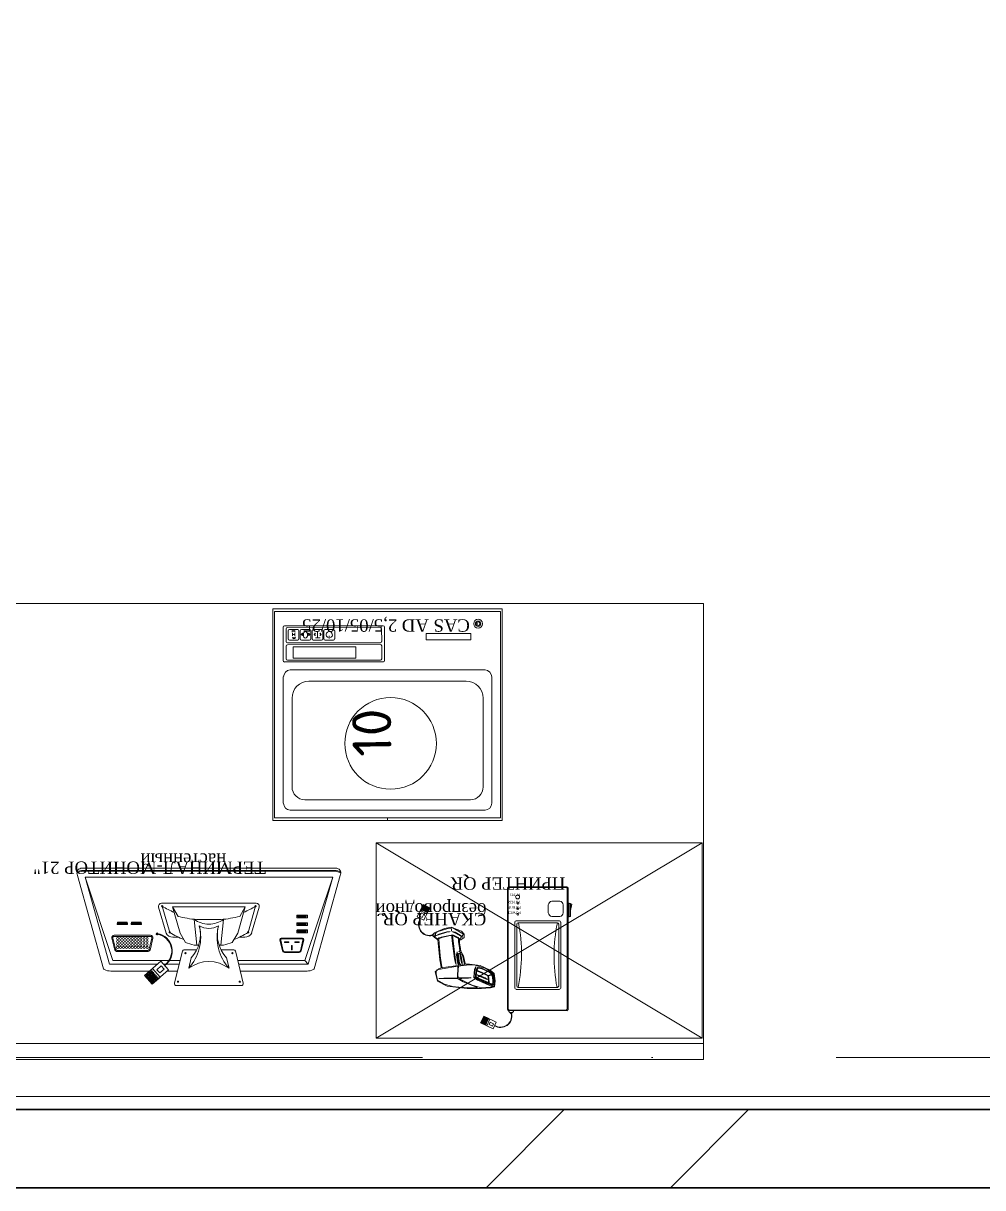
# Model space of a CAD drawing. Header units: millimetres. Extents: x -34838 to 729576, y -214038 to 121482.
# Drawn here: x 603859 to 605331, y -91938 to -90151 of the extents above; entities that cross this region are included whole.
import ezdxf
from ezdxf.enums import TextEntityAlignment as Align

# ---------------------------------------------------------------- set-up
doc = ezdxf.new("R2010")
doc.units = ezdxf.units.MM
doc.header["$MEASUREMENT"] = 0
doc.linetypes.add('Штрихпунктирная', pattern=[1340.555525, 705.555534, -352.777767, 0, -282.222223])
for name, color, linetype, lineweight in [('0_Ном._пера__1', 7, 'Continuous', 13), ('А _ ОСІ КООРДИНАЦІЙНІ.3D_Ном._пера__105', 7, 'Continuous', 13), ('А _ ОСІ КООРДИНАЦІЙНІ.3D_Ном._пера__25', 7, 'Continuous', 0), ('АБ _ 0 _ СТІНИ _ ЗОВНІШНІ .3D_Ном._пера__27', 7, 'Continuous', 35), ('АБ _ 0 _ СТІНИ _ ЗОВНІШНІ .3D_Ном._пера__87', 7, 'Continuous', 13)]:
    doc.layers.add(name, color=color, linetype=linetype, lineweight=lineweight)
for name, color, linetype in [('А _ ОСІ КООРДИНАЦІЙНІ.3D', 7, 'Continuous'), ('АБ _ 0 _ СТІНИ _ ЗОВНІШНІ .3D', 7, 'Continuous'), ('АП _ ТЕП _ ЗОНИ ПРИМІЩЕНЬ .3D', 7, 'Continuous')]:
    doc.layers.add(name, color=color, linetype=linetype)
doc.styles.add('СГЕНЕРИР_СТИЛЬ_1', font='Arial.ttf')
doc.styles.add('СГЕНЕРИР_СТИЛЬ_3', font='Times New Roman.ttf')
doc.styles.add('СГЕНЕРИР_СТИЛЬ_4', font='romans.shx')

# ---------------------------------------------------------------- blocks, each defined once
blk = doc.blocks.new('Стена_86_1', base_point=(614491.8, -91877.7))
at = {"layer": 'АБ _ 0 _ СТІНИ _ ЗОВНІШНІ .3D', "linetype": 'Continuous', "lineweight": 0, "true_color": 0x000000}
h = blk.add_hatch(dxfattribs=at)
h.set_pattern_fill('М___ЦЕГЛА_ОБЛИЧКУВАЛЬНА__3B', color=18, style=0, pattern_type=2)
h.set_pattern_definition([(45, (518441.8, -97737.7), (-707.107, 707.107), []), (45, (518300.3, -97596.3), (-707.107, 707.107), [])])
h.paths.add_polyline_path([(602641.8, -91937.7), (608241.8, -91937.7), (608241.8, -91817.7), (602641.8, -91817.7)])
at = {"layer": 'АБ _ 0 _ СТІНИ _ ЗОВНІШНІ .3D_Ном._пера__27', "color": 7, "linetype": 'Continuous', "lineweight": 35}
for p, q in [((608241.8, -91817.7), (602641.8, -91817.7)), ((602641.8, -91937.7), (608241.8, -91937.7))]:
    blk.add_line(p, q, dxfattribs=at)
at = {"layer": 'АБ _ 0 _ СТІНИ _ ЗОВНІШНІ .3D_Ном._пера__87', "color": 7, "linetype": 'Continuous', "lineweight": 13, "flags": 128}
blk.add_lwpolyline([(608241.8, -91797.7), (602641.8, -91797.7)], dxfattribs=at)
blk = doc.blocks.new('Стандартный Маркер Сетки_2')
at = {"layer": 'А _ ОСІ КООРДИНАЦІЙНІ.3D_Ном._пера__105', "color": 7, "linetype": 'Штрихпунктирная', "lineweight": 13}
blk.add_line((500, 0), (99754.182117, 0), dxfattribs=at)
at = {"layer": 'А _ ОСІ КООРДИНАЦІЙНІ.3D_Ном._пера__25', "color": 7, "lineweight": 0, "style": 'СГЕНЕРИР_СТИЛЬ_1'}
blk.add_attdef('AC_MarkerText_1', text='', height=700, dxfattribs=at).set_placement((-1000, 40.005), align=Align.MIDDLE_CENTER)

msp = doc.modelspace()

# ---------------------------------------------------------------- linework, layer by layer
at = {"layer": '0_Ном._пера__1', "color": 7, "linetype": 'Continuous', "lineweight": 13}
for p, q in [((603102.7, -91041.2), (604902.7, -91041.2)), ((604241.9, -91049.2), (604593.9, -91049.2)), ((604241.9, -91374.2), (604241.9, -91049.2)), ((604591.4, -91053.3), (604244.5, -91053.3)), ((604244.5, -91053.3), (604244.5, -91370)), ((604591.4, -91370), (604591.4, -91053.3)), ((604593.9, -91049.2), (604593.9, -91374.2)), ((604902.7, -91041.2), (604902.7, -91741.2)), ((604257.7, -91129.1), (604257.6, -91077.5)), ((604259.5, -91075.6), (604411.3, -91075.3)), ((604262.1, -91099.9), (604262.1, -91079.9)), ((604264, -91078), (604406.8, -91077.7)), ((604265.3, -91095.7), (604265.3, -91083)), ((604267.2, -91081.1), (604279.9, -91081.1)), ((604271.8, -91090.9), (604271.8, -91086.2)), ((604275.7, -91088.7), (604271.8, -91088.7)), ((604275.7, -91090.9), (604275.7, -91086.2)), ((604281.8, -91095.7), (604281.8, -91083)), ((604283.6, -91095.7), (604283.6, -91083)), ((604285.4, -91088.6), (604287.1, -91086.9)), ((604285.4, -91088.6), (604287.1, -91090.3)), ((604285.5, -91081.1), (604298.2, -91081.1)), ((604286.6, -91088.6), (604288.2, -91086.9)), ((604286.6, -91088.6), (604288.2, -91090.3)), ((604297.3, -91088.6), (604295.6, -91086.9)), ((604297.3, -91088.6), (604295.6, -91090.3)), ((604298.4, -91088.6), (604296.8, -91086.9)), ((604298.4, -91088.6), (604296.8, -91090.3)), ((604300.1, -91095.7), (604300.1, -91083)), ((604301.9, -91095.7), (604301.9, -91083)), ((604303.8, -91081.1), (604316.5, -91081.1)), ((604305, -91088.6), (604306.6, -91087)), ((604305, -91088.6), (604306.6, -91090.3)), ((604305.6, -91088.6), (604307.3, -91087)), ((604305.6, -91088.6), (604307.3, -91090.3)), ((604310.5, -91084.4), (604310.5, -91093.8)), ((604315.4, -91088.6), (604313.7, -91086.9)), ((604315.4, -91088.6), (604313.7, -91090.3)), ((604316, -91088.6), (604314.4, -91086.9)), ((604316, -91088.6), (604314.4, -91090.3)), ((604318.4, -91095.7), (604318.4, -91083)), ((604320.2, -91095.7), (604320.2, -91083)), ((604322.1, -91081.1), (604334.7, -91081.1)), ((604336.7, -91095.7), (604336.7, -91083)), ((604408.7, -91079.7), (604408.8, -91099.6)), ((604413.2, -91077.2), (604413.3, -91128.8)), ((604477.3, -91096.8), (604477.3, -91087.2)), ((604477.3, -91087.2), (604545.7, -91087.2)), ((604545.7, -91096.8), (604545.7, -91087.2)), ((604262.1, -91126.4), (604262.1, -91106.5)), ((604406.8, -91101.6), (604264, -91101.8)), ((604264, -91104.5), (604406.9, -91104.3)), ((604267.3, -91097.6), (604279.9, -91097.6)), ((604272.7, -91125.2), (604272.7, -91107.5)), ((604272.7, -91107.5), (604369.1, -91107.5)), ((604275.7, -91090.9), (604275.8, -91090.9)), ((604285.5, -91097.6), (604298.2, -91097.6)), ((604303.8, -91097.6), (604316.5, -91097.6)), ((604314.2, -91093.8), (604307, -91093.8)), ((604322.1, -91097.6), (604334.7, -91097.6)), ((604328.1, -91094.7), (604328.1, -91091)), ((604369.1, -91107.5), (604369.1, -91125.2)), ((604408.8, -91106.3), (604408.8, -91126.2)), ((604545.7, -91096.8), (604477.3, -91096.8)), ((604272.7, -91125.2), (604369.1, -91125.2)), ((604411.4, -91130.7), (604259.6, -91131)), ((604406.9, -91128.1), (604264.1, -91128.3)), ((604268.4, -91143.1), (604567.5, -91143.1)), ((604257.8, -91153.9), (604257.8, -91347.7)), ((604538.6, -91160.3), (604297.3, -91160.3)), ((604578, -91153.9), (604578, -91347.7)), ((604271.3, -91322.6), (604271.3, -91186.4)), ((604564.6, -91322.6), (604564.6, -91186.4)), ((604420.5, -91253.1), (604420.5, -91253.4)), ((604545, -91342.3), (604291, -91342.3)), ((604593.9, -91374.2), (604241.9, -91374.2)), ((604591.4, -91370), (604244.5, -91370)), ((604268.4, -91358.6), (604567.5, -91358.6)), ((604417.9, -91374.2), (604417.9, -91370)), ((604400.6, -91408.4), (604900.6, -91408.4)), ((604400.6, -91408.4), (604400.6, -91708.4)), ((604400.6, -91708.4), (604900.6, -91408.4)), ((604400.6, -91408.4), (604900.6, -91708.4)), ((604900.6, -91408.4), (604900.6, -91708.4)), ((603981.7, -91601.9), (603941.8, -91458.4)), ((603947, -91447.6), (604143.5, -91447.6)), ((603950.1, -91452.2), (604143.5, -91452.2)), ((603950.6, -91450.9), (604143.5, -91450.9)), ((603991, -91594.7), (603953.4, -91461.3)), ((603953.4, -91461.3), (604143.5, -91461.3)), ((603996.2, -91589.2), (603953.4, -91461.3)), ((604340.1, -91447.6), (604143.5, -91447.6)), ((604336.5, -91450.9), (604143.5, -91450.9)), ((604337, -91452.2), (604143.5, -91452.2)), ((604333.7, -91461.3), (604143.5, -91461.3)), ((604290.9, -91589.2), (604333.7, -91461.3)), ((604296.1, -91594.7), (604333.6, -91461.3)), ((604305.4, -91601.9), (604345.3, -91458.4)), ((604601.9, -91664), (604601.9, -91478)), ((604603.1, -91479), (604603.1, -91547.8)), ((604603.9, -91476), (604692.9, -91476)), ((604691.8, -91477), (604605.1, -91477)), ((604693.8, -91663.1), (604693.8, -91479)), ((604694.9, -91478), (604694.9, -91664)), ((604676.1, -91498), (604670.2, -91498)), ((604676.1, -91498), (604682, -91498)), ((604077.9, -91547.1), (604066.3, -91507.1)), ((604143.5, -91501), (604070.8, -91501)), ((604083.4, -91545.9), (604071.8, -91505.7)), ((604087.8, -91506.7), (604096.2, -91521.4)), ((604087.8, -91506.7), (604099.3, -91546.9)), ((604087.8, -91506.7), (604143.5, -91506.7)), ((604143.5, -91501), (604216.3, -91501)), ((604199.3, -91506.7), (604143.5, -91506.7)), ((604199.3, -91506.7), (604187.8, -91546.9)), ((604199.3, -91506.7), (604190.9, -91521.4)), ((604203.7, -91545.9), (604215.3, -91505.7)), ((604209.2, -91547.1), (604220.8, -91507.1)), ((604472.4, -91503.1), (604463.2, -91522.3)), ((604469.8, -91516.1), (604467.4, -91521.2)), ((604478, -91517.4), (604467.9, -91512.5)), ((604472.4, -91503.1), (604468.8, -91510.7)), ((604473.3, -91503.6), (604469.7, -91511.1)), ((604470.6, -91511.6), (604469.7, -91511.1)), ((604473.6, -91518), (604469.8, -91516.1)), ((604474.2, -91504), (604470.6, -91511.6)), ((604471.1, -91523), (604473.6, -91518)), ((604475.2, -91504.4), (604471.5, -91512)), ((604472.4, -91512.5), (604471.5, -91512)), ((604472.4, -91503.1), (604482.6, -91508)), ((604476.1, -91504.9), (604472.4, -91512.5)), ((604473.3, -91527.2), (604482.6, -91508)), ((604477, -91505.3), (604473.4, -91512.9)), ((604474.3, -91513.4), (604473.4, -91512.9)), ((604477.9, -91505.8), (604474.3, -91513.4)), ((604478.9, -91506.2), (604475.2, -91513.8)), ((604476.1, -91514.2), (604475.2, -91513.8)), ((604479.8, -91506.7), (604476.1, -91514.2)), ((604480.7, -91507.1), (604477.1, -91514.7)), ((604478, -91515.1), (604477.1, -91514.7)), ((604481.6, -91507.5), (604478, -91515.1)), ((604482.6, -91508), (604478.9, -91515.6)), ((604664.6, -91515.8), (604664.6, -91503.6)), ((604687.6, -91515.8), (604687.6, -91503.6)), ((604696.8, -91500.9), (604694.9, -91500.9)), ((604696.8, -91501.6), (604696.8, -91500.9)), ((604696.8, -91501.6), (604698.5, -91501.6)), ((604696.8, -91521.6), (604696.8, -91501.6)), ((604698.5, -91501.6), (604698.5, -91521.6)), ((604698.5, -91502.8), (604700.7, -91502.8)), ((604700.7, -91502.8), (604698.5, -91512.3)), ((604002.5, -91532.1), (604003.2, -91531)), ((604002.5, -91533.6), (604002.5, -91532.1)), ((604010.5, -91533.6), (604002.5, -91533.6)), ((604003.4, -91531.1), (604002.7, -91532.2)), ((604002.7, -91533.4), (604002.7, -91532.2)), ((604010.5, -91533.4), (604002.7, -91533.4)), ((604003.2, -91531), (604003.2, -91530.2)), ((604017.9, -91530.2), (604003.2, -91530.2)), ((604003.4, -91531.1), (604003.4, -91530.4)), ((604017.7, -91530.4), (604003.4, -91530.4)), ((604010.5, -91531.6), (604004.3, -91531.6)), ((604004.3, -91532.1), (604004.3, -91531.6)), ((604016.7, -91531.8), (604004.3, -91531.8)), ((604010.5, -91532.1), (604004.3, -91532.1)), ((604010.5, -91531.6), (604016.7, -91531.6)), ((604010.5, -91532.1), (604016.7, -91532.1)), ((604018.4, -91533.4), (604010.5, -91533.4)), ((604010.5, -91533.6), (604018.6, -91533.6)), ((604016.7, -91532.1), (604016.7, -91531.6)), ((604017.7, -91531.1), (604017.7, -91530.4)), ((604018.4, -91532.2), (604017.7, -91531.1)), ((604017.9, -91531), (604017.9, -91530.2)), ((604018.6, -91532.1), (604017.9, -91531)), ((604018.4, -91533.4), (604018.4, -91532.2)), ((604018.6, -91533.6), (604018.6, -91532.1)), ((604024.2, -91532.1), (604024.9, -91531)), ((604024.2, -91533.6), (604024.2, -91532.1)), ((604032.3, -91533.6), (604024.2, -91533.6)), ((604025.1, -91531.1), (604024.4, -91532.2)), ((604024.4, -91533.4), (604024.4, -91532.2)), ((604032.3, -91533.4), (604024.4, -91533.4)), ((604024.9, -91531), (604024.9, -91530.2)), ((604039.6, -91530.2), (604024.9, -91530.2)), ((604025.1, -91531.1), (604025.1, -91530.4)), ((604039.4, -91530.4), (604025.1, -91530.4)), ((604032.3, -91531.6), (604026.1, -91531.6)), ((604026.1, -91532.1), (604026.1, -91531.6)), ((604038.5, -91531.8), (604026.1, -91531.8)), ((604032.3, -91532.1), (604026.1, -91532.1)), ((604032.3, -91531.6), (604038.5, -91531.6)), ((604032.3, -91532.1), (604038.5, -91532.1)), ((604040.1, -91533.4), (604032.3, -91533.4)), ((604032.3, -91533.6), (604040.3, -91533.6)), ((604038.5, -91532.1), (604038.5, -91531.6)), ((604039.4, -91531.1), (604039.4, -91530.4)), ((604040.1, -91532.2), (604039.4, -91531.1)), ((604039.6, -91531), (604039.6, -91530.2)), ((604040.3, -91532.1), (604039.6, -91531)), ((604040.1, -91533.4), (604040.1, -91532.2)), ((604040.3, -91533.6), (604040.3, -91532.1)), ((604125.2, -91565.4), (604120.9, -91525.9)), ((604124.6, -91526.2), (604143.5, -91526.2)), ((604162.5, -91526.2), (604143.5, -91526.2)), ((604161.9, -91565.4), (604166.2, -91525.9)), ((604278.8, -91523.3), (604278.8, -91520)), ((604278.8, -91535), (604278.8, -91531.6)), ((604279, -91523.1), (604279, -91520.1)), ((604279, -91534.7), (604279, -91531.7)), ((604294.5, -91519.4), (604279.3, -91519.4)), ((604286.9, -91523.8), (604279.3, -91523.8)), ((604294.5, -91531), (604279.3, -91531)), ((604286.9, -91535.4), (604279.3, -91535.4)), ((604294.3, -91519.6), (604279.5, -91519.6)), ((604286.9, -91523.6), (604279.5, -91523.6)), ((604294.3, -91531.3), (604279.5, -91531.3)), ((604286.9, -91535.2), (604279.5, -91535.2)), ((604280.7, -91522.3), (604280.7, -91520.6)), ((604286.9, -91520.6), (604280.7, -91520.6)), ((604293.1, -91520.9), (604280.7, -91520.9)), ((604286.9, -91521.7), (604280.7, -91521.7)), ((604293.1, -91522), (604280.7, -91522)), ((604286.9, -91522.3), (604280.7, -91522.3)), ((604280.7, -91533.9), (604280.7, -91532.2)), ((604286.9, -91532.2), (604280.7, -91532.2)), ((604293.1, -91532.5), (604280.7, -91532.5)), ((604286.9, -91533.4), (604280.7, -91533.4)), ((604293.1, -91533.6), (604280.7, -91533.6)), ((604286.9, -91533.9), (604280.7, -91533.9)), ((604286.9, -91520.6), (604293.1, -91520.6)), ((604286.9, -91521.7), (604293.1, -91521.7)), ((604286.9, -91522.3), (604293.1, -91522.3)), ((604294.3, -91523.6), (604286.9, -91523.6)), ((604286.9, -91523.8), (604294.5, -91523.8)), ((604286.9, -91532.2), (604293.1, -91532.2)), ((604286.9, -91533.4), (604293.1, -91533.4)), ((604286.9, -91533.9), (604293.1, -91533.9)), ((604294.3, -91535.2), (604286.9, -91535.2)), ((604286.9, -91535.4), (604294.5, -91535.4)), ((604293.1, -91522.3), (604293.1, -91520.6)), ((604293.1, -91533.9), (604293.1, -91532.2)), ((604294.7, -91523.1), (604294.7, -91520.1)), ((604294.7, -91534.7), (604294.7, -91531.7)), ((604294.9, -91523.3), (604294.9, -91520)), ((604294.9, -91535), (604294.9, -91531.6)), ((604463.2, -91522.3), (604473.3, -91527.2)), ((604467.4, -91521.2), (604471.1, -91523)), ((604613.2, -91530.3), (604613.2, -91631.3)), ((604648.4, -91528.3), (604615.2, -91528.3)), ((604616.2, -91533.3), (604616.2, -91628.3)), ((604618.2, -91531.3), (604648.4, -91531.3)), ((604648.4, -91528.3), (604681.6, -91528.3)), ((604678.6, -91531.3), (604648.4, -91531.3)), ((604670.2, -91521.4), (604676.1, -91521.4)), ((604682, -91521.4), (604676.1, -91521.4)), ((604680.6, -91533.3), (604680.6, -91628.3)), ((604683.6, -91530.3), (604683.6, -91631.3)), ((604696.8, -91522.3), (604694.9, -91522.3)), ((604698.5, -91521.6), (604696.8, -91521.6)), ((604696.8, -91521.6), (604696.8, -91522.3)), ((604053.9, -91550.4), (603998.3, -91550.4)), ((604053.9, -91552), (603998.3, -91552)), ((604096.6, -91553.1), (604088.5, -91553.1)), ((604099.3, -91546.9), (604107.7, -91561.6)), ((604187.8, -91546.9), (604179.4, -91561.6)), ((604190.5, -91553.1), (604198.6, -91553.1)), ((604278.8, -91546.1), (604278.8, -91542.8)), ((604279, -91545.9), (604279, -91542.9)), ((604294.5, -91542.2), (604279.3, -91542.2)), ((604286.9, -91546.6), (604279.3, -91546.6)), ((604294.3, -91542.4), (604279.5, -91542.4)), ((604286.9, -91546.4), (604279.5, -91546.4)), ((604280.7, -91545.1), (604280.7, -91543.4)), ((604286.9, -91543.4), (604280.7, -91543.4)), ((604293.1, -91543.7), (604280.7, -91543.7)), ((604286.9, -91544.6), (604280.7, -91544.6)), ((604293.1, -91544.8), (604280.7, -91544.8)), ((604286.9, -91545.1), (604280.7, -91545.1)), ((604286.9, -91543.4), (604293.1, -91543.4)), ((604286.9, -91544.6), (604293.1, -91544.6)), ((604286.9, -91545.1), (604293.1, -91545.1)), ((604294.3, -91546.4), (604286.9, -91546.4)), ((604286.9, -91546.6), (604294.5, -91546.6)), ((604293.1, -91545.1), (604293.1, -91543.4)), ((604294.7, -91545.9), (604294.7, -91542.9)), ((604294.9, -91546.1), (604294.9, -91542.8)), ((604491.9, -91551.1), (604491.9, -91551.1)), ((604516.2, -91543.3), (604516.2, -91543.3)), ((604517.3, -91550.7), (604517.3, -91550.7)), ((604532.7, -91553.3), (604532.8, -91553.3)), ((604603.1, -91663.1), (604603.1, -91547.8)), ((603994.6, -91554.6), (603998.5, -91571)), ((604000.1, -91571), (603996.2, -91554.6)), ((604052.1, -91571), (604056, -91554.6)), ((604057.6, -91554.6), (604053.7, -91571)), ((604107.7, -91561.6), (604117.3, -91564.4)), ((604117.3, -91564.4), (604120.9, -91565.4)), ((604169.8, -91564.4), (604166.2, -91565.4)), ((604179.4, -91561.6), (604169.8, -91564.4)), ((604252.6, -91557.6), (604256.5, -91574)), ((604254, -91557.6), (604257.7, -91574)), ((604287.1, -91554.9), (604254.7, -91554.9)), ((604287.1, -91555.9), (604254.7, -91555.9)), ((604266.5, -91560.2), (604259.6, -91560.3)), ((604259.6, -91560.3), (604259.6, -91561.3)), ((604259.6, -91561.3), (604266.5, -91561.4)), ((604266.5, -91561.4), (604266.5, -91560.2)), ((604270.3, -91566), (604270.4, -91572.9)), ((604271.5, -91566), (604270.3, -91566)), ((604271.4, -91572.9), (604271.5, -91566)), ((604282.2, -91560.3), (604275.3, -91560.2)), ((604275.3, -91560.2), (604275.3, -91561.4)), ((604275.3, -91561.4), (604282.2, -91561.3)), ((604282.2, -91561.3), (604282.2, -91560.3)), ((604287.8, -91557.6), (604284.1, -91574)), ((604289.2, -91557.6), (604285.3, -91574)), ((604528.3, -91556.6), (604528.3, -91556.6)), ((604082.2, -91589.2), (603996.2, -91589.2)), ((604048.8, -91573.7), (604003, -91573.7)), ((604048.8, -91575.2), (604003.5, -91575.2)), ((604069.8, -91590), (604044.9, -91612.3)), ((604081.6, -91603.2), (604069.8, -91590)), ((604083.2, -91589.2), (604099.2, -91589.2)), ((604090.9, -91623.9), (604102.3, -91576.2)), ((604125, -91572.5), (604106.9, -91572.5)), ((604112.6, -91600.9), (604116.4, -91585)), ((604162.1, -91572.5), (604180.2, -91572.5)), ((604174.5, -91600.9), (604170.7, -91585)), ((604196.2, -91623.9), (604184.8, -91576.2)), ((604187.9, -91589.2), (604290.9, -91589.2)), ((604281.9, -91575.7), (604259.9, -91575.7)), ((604281.9, -91576.6), (604259.9, -91576.6)), ((604270.4, -91572.9), (604271.4, -91572.9)), ((604290.9, -91589.2), (604296.1, -91594.7)), ((604064.6, -91594.7), (603991, -91594.7)), ((604052.5, -91605.5), (603992.9, -91605.4)), ((604044.9, -91612.3), (604054.7, -91603.5)), ((604045.9, -91613.5), (604055.8, -91604.7)), ((604047, -91614.7), (604056.9, -91605.9)), ((604048.1, -91615.9), (604057.9, -91607.1)), ((604055.8, -91604.7), (604056.9, -91605.9)), ((604056.7, -91625.5), (604081.6, -91603.2)), ((604057.1, -91601.4), (604068.9, -91614.6)), ((604057.9, -91607.1), (604059, -91608.3)), ((604070.5, -91597.3), (604063.9, -91603.2)), ((604063.9, -91603.2), (604068.3, -91608.1)), ((604068.3, -91608.1), (604074.9, -91602.3)), ((604074.9, -91602.3), (604070.5, -91597.3)), ((604077.4, -91594.7), (604074, -91594.7)), ((604078.5, -91594.7), (604097.9, -91594.7)), ((604079, -91605.5), (604095.3, -91605.6)), ((604189.2, -91594.7), (604296.1, -91594.7)), ((604191.8, -91605.5), (604294.2, -91605.4)), ((604493.7, -91603.3), (604493.8, -91603.3)), ((604526.4, -91595.8), (604526.5, -91595.8)), ((604530.3, -91596.1), (604530.3, -91596.1)), ((604532.6, -91594.9), (604532.7, -91594.9)), ((604540.9, -91595.8), (604541.1, -91595.6)), ((604541.1, -91595.6), (604540.9, -91595.8)), ((604562.4, -91597.8), (604562.6, -91597.6)), ((604562.6, -91597.6), (604562.4, -91597.8)), ((604568.5, -91603.9), (604568.7, -91603.7)), ((604568.7, -91603.7), (604568.5, -91603.9)), ((604056.7, -91625.5), (604044.9, -91612.3)), ((604049.1, -91617.1), (604059, -91608.3)), ((604050.2, -91618.3), (604060.1, -91609.5)), ((604051.3, -91619.5), (604061.2, -91610.7)), ((604052.4, -91620.7), (604062.2, -91611.9)), ((604053.4, -91621.9), (604063.3, -91613.1)), ((604054.5, -91623.1), (604064.4, -91614.3)), ((604055.6, -91624.3), (604065.5, -91615.5)), ((604056.7, -91625.5), (604066.5, -91616.7)), ((604060.1, -91609.5), (604061.2, -91610.7)), ((604062.2, -91611.9), (604063.3, -91613.1)), ((604064.4, -91614.3), (604065.5, -91615.5)), ((604525.4, -91616.1), (604504.3, -91616.1)), ((604528.1, -91617.3), (604528.1, -91617.3)), ((604570.9, -91618.1), (604571, -91618.1)), ((604572.8, -91622.8), (604572.8, -91622.8)), ((604578, -91610.2), (604578.1, -91610.2)), ((604579.2, -91625), (604579.3, -91625)), ((604093.8, -91627.6), (604143.5, -91627.6)), ((604193.3, -91627.6), (604143.5, -91627.6)), ((604562, -91632), (604562, -91632)), ((604579.7, -91628.5), (604579.8, -91628.5)), ((604580, -91626.3), (604580.1, -91626.3)), ((604648.4, -91633.3), (604615.2, -91633.3)), ((604618.2, -91630.3), (604648.4, -91630.3)), ((604678.6, -91630.3), (604648.4, -91630.3)), ((604648.4, -91633.3), (604681.6, -91633.3)), ((604560.6, -91684.8), (604565.5, -91674.6)), ((604563.3, -91679.3), (604570.8, -91682.9)), ((604563.7, -91678.3), (604571.3, -91682)), ((604564.2, -91677.4), (604571.7, -91681.1)), ((604564.6, -91676.5), (604572.2, -91680.1)), ((604565, -91675.6), (604572.6, -91679.2)), ((604584.7, -91683.9), (604565.5, -91674.6)), ((604565.5, -91674.6), (604573.1, -91678.3)), ((604574.9, -91679.2), (604570, -91689.3)), ((604572.6, -91679.2), (604572.2, -91680.1)), ((604692.9, -91666), (604603.9, -91666)), ((604691.8, -91665.1), (604605.1, -91665.1)), ((604647.9, -91666), (604647.9, -91665.1)), ((604560.6, -91684.8), (604579.8, -91694)), ((604560.6, -91684.8), (604568.2, -91688.4)), ((604561, -91683.9), (604568.6, -91687.5)), ((604561.5, -91683), (604569.1, -91686.6)), ((604561.9, -91682), (604569.5, -91685.7)), ((604562.4, -91681.1), (604570, -91684.7)), ((604562.8, -91680.2), (604570.4, -91683.8)), ((604569.1, -91686.6), (604568.6, -91687.5)), ((604570, -91684.7), (604569.5, -91685.7)), ((604570.8, -91682.9), (604570.4, -91683.8)), ((604571.7, -91681.1), (604571.3, -91682)), ((604575.5, -91683.6), (604573.6, -91687.4)), ((604573.6, -91687.4), (604578.7, -91689.8)), ((604580.5, -91686.1), (604575.5, -91683.6)), ((604578.7, -91689.8), (604580.5, -91686.1)), ((604579.8, -91694), (604584.7, -91683.9)), ((604400.6, -91708.4), (604900.6, -91708.4)), ((603102.7, -91716.2), (604902.7, -91716.2)), ((603102.7, -91741.2), (604902.7, -91741.2)), ((602641.8, -91797.7), (608241.8, -91797.7))]:
    msp.add_line(p, q, dxfattribs=at)
at = {"layer": '0_Ном._пера__1', "color": 7, "linetype": 'Continuous', "lineweight": 13, "flags": 128}
for points in [[(604491.9, -91545.4), (604489.5, -91553.3)], [(604489.5, -91553.3), (604495.1, -91557.4)], [(604491.1, -91553.8), (604491.8, -91546.7)], [(604494.9, -91555.5), (604491.1, -91553.8)], [(604491.8, -91546.7), (604494.1, -91545.3)], [(604505.1, -91539.9), (604491.9, -91545.4)], [(604496.6, -91548.4), (604491.9, -91551.1)], [(604491.9, -91551.1), (604497.8, -91549)], [(604494.1, -91545.3), (604508.6, -91540.3)], [(604496.8, -91554.3), (604494.9, -91555.5)], [(604496.5, -91556), (604501, -91554)], [(604508.8, -91544.9), (604496.6, -91548.4)], [(604500, -91553), (604496.8, -91554.3)], [(604497.8, -91549), (604509, -91545.8)], [(604517.9, -91549.7), (604500, -91553)], [(604501, -91554), (604511.8, -91551.2)], [(604515.3, -91537.7), (604505.1, -91539.9)], [(604508.6, -91540.3), (604518.3, -91539.1)], [(604514.2, -91544.4), (604508.8, -91544.9)], [(604509, -91545.8), (604513, -91545)], [(604511.8, -91551.2), (604516.1, -91550.5)], [(604513, -91545), (604514.2, -91544.4)], [(604531.3, -91543.9), (604515.3, -91537.7)], [(604516.2, -91543.3), (604516, -91540.4)], [(604516, -91540.4), (604516.2, -91543.3)], [(604516.1, -91550.5), (604516.5, -91552.5)], [(604521.4, -91545.6), (604516.5, -91544.6)], [(604516.5, -91544.6), (604522.2, -91547.1)], [(604516.5, -91552.5), (604517.1, -91558.8)], [(604517.3, -91550.7), (604526.5, -91555.5)], [(604521.5, -91584.4), (604517.3, -91550.7)], [(604526, -91553.9), (604517.9, -91549.7)], [(604518.3, -91539.1), (604534.3, -91548.4)], [(604529.5, -91550.1), (604521.4, -91545.6)], [(604522.2, -91547.1), (604529.5, -91551.2)], [(604528.3, -91556.6), (604526, -91553.9)], [(604534.3, -91548.4), (604528.3, -91556.6)], [(604532.7, -91553.3), (604529.5, -91550.1)], [(604529.5, -91551.2), (604532.7, -91553.3)], [(604530.3, -91557.1), (604535.5, -91553.7)], [(604535.6, -91548.4), (604531.3, -91543.9)], [(604535.5, -91553.7), (604535.6, -91548.4)], [(604495.1, -91557.4), (604496, -91567.7)], [(604496, -91567.7), (604498.2, -91587.9)], [(604497, -91563.1), (604496.5, -91556)], [(604498.8, -91581.8), (604497, -91563.1)], [(604517.1, -91558.8), (604520.7, -91585.8)], [(604526.5, -91555.5), (604526.9, -91560.2)], [(604526.9, -91560.2), (604528.1, -91569.4)], [(604528.1, -91558), (604530.3, -91557.1)], [(604528.4, -91562.5), (604528.1, -91558)], [(604528.1, -91569.4), (604528.9, -91574.2)], [(604529.6, -91570.6), (604528.4, -91562.5)], [(604530.4, -91574.8), (604529.6, -91570.6)], [(604498.2, -91587.9), (604499.6, -91596.4)], [(604500.7, -91595.8), (604498.8, -91581.8)], [(604520.7, -91585.8), (604522, -91593.1)], [(604522.8, -91592.3), (604521.5, -91584.4)], [(604524.8, -91575.8), (604523.6, -91580.3)], [(604523.6, -91580.3), (604525, -91591.7)], [(604524.6, -91580.5), (604524.8, -91575.8)], [(604526.4, -91595.8), (604524.6, -91580.5)], [(604525.9, -91578.3), (604525.7, -91582)], [(604525.7, -91582), (604527, -91591.5)], [(604531.1, -91577.7), (604525.9, -91578.3)], [(604526.7, -91582.6), (604527.9, -91578.8)], [(604528.1, -91593.1), (604526.7, -91582.6)], [(604528.9, -91574.2), (604527.1, -91575.3)], [(604527.1, -91575.3), (604528.5, -91575.8)], [(604527.9, -91578.8), (604532.3, -91579.6)], [(604528.5, -91575.8), (604531.1, -91577.7)], [(604529.7, -91580), (604529.5, -91583)], [(604529.5, -91583), (604531.1, -91591.9)], [(604530.6, -91582.6), (604529.7, -91580)], [(604534.5, -91582), (604530.4, -91574.8)], [(604532.2, -91591.5), (604530.6, -91582.6)], [(604532.3, -91579.6), (604533.5, -91583)], [(604533.5, -91583), (604535.1, -91589.9)], [(604536.4, -91591.5), (604534.5, -91582)], [(604535.1, -91589.9), (604536.1, -91595.3)], [(604496.4, -91601.8), (604491.1, -91606.5)], [(604491.1, -91606.5), (604494.4, -91620.8)], [(604492.5, -91605.9), (604493.7, -91603.3)], [(604492.5, -91609.4), (604492.5, -91605.9)], [(604493.7, -91603.3), (604501.8, -91601.7)], [(604500.2, -91600.2), (604496.4, -91601.8)], [(604499.6, -91596.4), (604500.2, -91600.2)], [(604501.8, -91600.2), (604500.7, -91595.8)], [(604501.8, -91601.7), (604525.8, -91597.8)], [(604507.1, -91599.4), (604501.8, -91600.2)], [(604522.2, -91597), (604507.1, -91599.4)], [(604522, -91593.1), (604523, -91595)], [(604526.4, -91596.5), (604522.2, -91597)], [(604523, -91595), (604522.8, -91592.3)], [(604525, -91591.7), (604526.4, -91595.8)], [(604525.8, -91597.8), (604525.4, -91616.1)], [(604525.8, -91612.4), (604526.2, -91601.9)], [(604526.2, -91601.9), (604527.2, -91597.8)], [(604527.9, -91596.1), (604526.4, -91596.5)], [(604527, -91591.5), (604527.9, -91596.1)], [(604527.2, -91597.8), (604530.5, -91597.2)], [(604530.3, -91596.1), (604528.1, -91593.1)], [(604534.6, -91595.6), (604530.3, -91596.1)], [(604530.5, -91597.2), (604539, -91596.4)], [(604531.1, -91591.9), (604532.6, -91594.9)], [(604532.6, -91594.9), (604532.2, -91591.5)], [(604536.1, -91595.3), (604534.6, -91595.6)], [(604537.4, -91594.8), (604536.4, -91591.5)], [(604543.5, -91594.8), (604537.4, -91594.8)], [(604539, -91596.4), (604551, -91595.6)], [(604560, -91596.5), (604543.5, -91594.8)], [(604551.2, -91602.1), (604550.1, -91615.3)], [(604550.9, -91614.7), (604551.3, -91606.8)], [(604551, -91595.6), (604568.5, -91601.3)], [(604553.1, -91598.5), (604551.2, -91602.1)], [(604551.3, -91606.8), (604553.3, -91600)], [(604554.4, -91602.3), (604552.6, -91610.6)], [(604553.3, -91600), (604553.1, -91598.5)], [(604553.8, -91614.1), (604554.2, -91607.4)], [(604554.2, -91607.4), (604554.7, -91605.5)], [(604556.7, -91599.2), (604554.4, -91602.3)], [(604554.7, -91605.5), (604556.5, -91605.9)], [(604555.4, -91604.3), (604555.7, -91601.9)], [(604559.4, -91605.9), (604555.4, -91604.3)], [(604555.7, -91601.9), (604561.6, -91601.2)], [(604556.5, -91605.9), (604561.8, -91607.9)], [(604563.6, -91601.1), (604556.7, -91599.2)], [(604567.7, -91609.5), (604559.4, -91605.9)], [(604575.4, -91603.9), (604560, -91596.5)], [(604561.6, -91601.2), (604573.6, -91607.1)], [(604561.8, -91607.9), (604568.9, -91611.2)], [(604573.6, -91606.3), (604563.6, -91601.1)], [(604568.5, -91601.3), (604580, -91608.6)], [(604578.7, -91609.8), (604573.6, -91606.3)], [(604573.6, -91607.1), (604578, -91610.2)], [(604581.4, -91609.2), (604575.4, -91603.9)], [(604494.7, -91619.1), (604492.5, -91609.4)], [(604494.4, -91620.8), (604509.4, -91628.2)], [(604505.3, -91625.2), (604494.7, -91619.1)], [(604504.3, -91616.1), (604496.6, -91616.7)], [(604496.6, -91616.7), (604515.9, -91616.9)], [(604517.3, -91628.9), (604505.3, -91625.2)], [(604515.9, -91616.9), (604526, -91617.2)], [(604526.9, -91615.9), (604525.8, -91612.4)], [(604526, -91617.2), (604534, -91621.8)], [(604530.7, -91615.9), (604526.9, -91615.9)], [(604528.1, -91617.3), (604531.7, -91616.9)], [(604547.8, -91627.1), (604528.1, -91617.3)], [(604538.8, -91615.5), (604530.7, -91615.9)], [(604531.7, -91616.9), (604541.9, -91616.2)], [(604534, -91621.8), (604555.7, -91630.7)], [(604544.5, -91615.2), (604538.8, -91615.5)], [(604541.9, -91616.2), (604546.2, -91615.4)], [(604546.2, -91615.4), (604544.5, -91615.2)], [(604550.1, -91615.3), (604555.9, -91619.1)], [(604556.1, -91617.8), (604550.9, -91614.7)], [(604552.6, -91610.6), (604552.9, -91614.5)], [(604552.9, -91614.5), (604558.5, -91617.8)], [(604558.7, -91616.8), (604553.8, -91614.1)], [(604559.2, -91612), (604555.3, -91610.8)], [(604555.3, -91610.8), (604558.7, -91613.1)], [(604555.9, -91619.1), (604572.4, -91626.4)], [(604570.3, -91624.4), (604556.1, -91617.8)], [(604558.5, -91617.8), (604573.4, -91624.3)], [(604558.7, -91613.1), (604570.9, -91618.1)], [(604572.8, -91622.8), (604558.7, -91616.8)], [(604567.7, -91615.9), (604559.2, -91612)], [(604572.4, -91611.9), (604567.7, -91609.5)], [(604570.9, -91618.1), (604567.7, -91615.9)], [(604568.9, -91611.2), (604571.7, -91612.8)], [(604577.8, -91627.1), (604570.3, -91624.4)], [(604571.7, -91612.8), (604572.2, -91615.7)], [(604572.2, -91615.7), (604572.8, -91622.8)], [(604578, -91610.2), (604572.4, -91611.9)], [(604573, -91613), (604577.4, -91611)], [(604573.2, -91616.7), (604573, -91613)], [(604573.9, -91623.3), (604573.2, -91616.7)], [(604573.4, -91624.3), (604580, -91626.3)], [(604576.8, -91624.6), (604573.9, -91623.3)], [(604579.2, -91625), (604576.8, -91624.6)], [(604577.4, -91611), (604578.7, -91613.5)], [(604580.1, -91614.1), (604578.7, -91609.8)], [(604578.7, -91613.5), (604579.7, -91622)], [(604579.7, -91622), (604579.2, -91625)], [(604580, -91608.6), (604581.2, -91613.1)], [(604580, -91626.3), (604580.7, -91623.2)], [(604580.7, -91623.2), (604580.1, -91614.1)], [(604581.2, -91613.1), (604581.9, -91623.8)], [(604581.9, -91623.8), (604581.2, -91628.7)], [(604582.9, -91620), (604581.4, -91609.2)], [(604581.9, -91629.3), (604582.9, -91620)], [(604509.4, -91628.2), (604540.1, -91631.9)], [(604527.2, -91630.1), (604517.3, -91628.9)], [(604539.8, -91630.5), (604527.2, -91630.1)], [(604551.6, -91630.9), (604539.8, -91630.5)], [(604540.1, -91631.9), (604562, -91632)], [(604561.8, -91630.9), (604547.8, -91627.1)], [(604555.7, -91630.7), (604551.6, -91630.9)], [(604575.6, -91630.1), (604561.8, -91630.9)], [(604562, -91632), (604575.8, -91631.1)], [(604572.4, -91626.4), (604577.6, -91628.2)], [(604581.2, -91628.7), (604575.6, -91630.1)], [(604575.8, -91631.1), (604581.9, -91629.3)], [(604577.6, -91628.2), (604579.7, -91628.5)], [(604579.7, -91628.5), (604577.8, -91627.1)], [(608241.8, -91797.7), (602641.8, -91797.7)]]:
    msp.add_lwpolyline(points, dxfattribs=at)
at = {"layer": '0_Ном._пера__1', "color": 7, "linetype": 'Continuous', "lineweight": 13}
for centre, radius in [((604556.9, -91072.3), 6.86), ((604556.9, -91072.3), 4.18), ((604556.9, -91072.3), 2.71), ((604422.5, -91255.9), 70.3), ((604617.5, -91491.4), 3.07), ((604617.6, -91501.2), 1.24), ((604071.8, -91505.7), 0.942), ((604071.8, -91505.7), 0.942), ((604215.3, -91505.7), 0.942), ((604215.3, -91505.7), 0.942), ((604617.6, -91509.6), 1.24), ((604617.7, -91518), 1.24), ((604003.5, -91555.3), 1.62), ((604008, -91555.3), 1.62), ((604012.5, -91555.3), 1.62), ((604017.1, -91555.3), 1.62), ((604021.6, -91555.3), 1.62), ((604026.1, -91555.3), 1.62), ((604030.6, -91555.3), 1.62), ((604035.2, -91555.3), 1.62), ((604039.7, -91555.3), 1.62), ((604044.2, -91555.3), 1.62), ((604048.8, -91555.3), 1.62), ((604083.4, -91545.9), 0.942), ((604203.7, -91545.9), 0.942), ((604003.5, -91559.8), 1.62), ((604003.5, -91564.4), 1.62), ((604003.5, -91568.9), 1.62), ((604008, -91559.8), 1.62), ((604008, -91564.4), 1.62), ((604008, -91568.9), 1.62), ((604012.5, -91559.8), 1.62), ((604012.5, -91564.4), 1.62), ((604012.5, -91568.9), 1.62), ((604017.1, -91559.8), 1.62), ((604017.1, -91564.4), 1.62), ((604017.1, -91568.9), 1.62), ((604021.6, -91559.8), 1.62), ((604021.6, -91564.4), 1.62), ((604021.6, -91568.9), 1.62), ((604026.1, -91559.8), 1.62), ((604026.1, -91564.4), 1.62), ((604026.1, -91568.9), 1.62), ((604030.6, -91559.8), 1.62), ((604030.6, -91564.4), 1.62), ((604030.6, -91568.9), 1.62), ((604035.2, -91559.8), 1.62), ((604035.2, -91564.4), 1.62), ((604035.2, -91568.9), 1.62), ((604039.7, -91559.8), 1.62), ((604039.7, -91564.4), 1.62), ((604039.7, -91568.9), 1.62), ((604044.2, -91559.8), 1.62), ((604044.2, -91564.4), 1.62), ((604044.2, -91568.9), 1.62), ((604048.8, -91559.8), 1.62), ((604048.8, -91564.4), 1.62), ((604048.8, -91568.9), 1.62), ((604107.5, -91577.8), 0.942), ((604179.6, -91577.8), 0.942), ((604096.2, -91621.6), 0.942), ((604190.9, -91621.6), 0.942)]:
    msp.add_circle(centre, radius, dxfattribs=at)
for centre, radius, start, end in [((604259.5, -91077.5), 1.92, 90.1399, 180.1399), ((604264, -91079.9), 1.92, 90.1399, 180.1399), ((604267.2, -91083), 1.92, 90.1399, 180.1399), ((604273.5, -91085.9), 3.5, 45.7352, 133.3298), ((604273.5, -91087.3), 3.5, 45.7352, 133.3298), ((604279.9, -91083), 1.92, 359.8601, 89.8601), ((604285.5, -91083), 1.92, 90.1399, 180.1399), ((604298.2, -91083), 1.92, 359.8601, 89.8601), ((604303.8, -91083), 1.92, 90.1399, 180.1399), ((604316.5, -91083), 1.92, 359.8601, 89.8601), ((604322.1, -91083), 1.92, 90.1399, 180.1399), ((604328.4, -91089.1), 4.75, 292.8898, 247.1102), ((604334.7, -91083), 1.92, 359.8601, 89.8601), ((604406.8, -91079.7), 1.92, 0.1399, 90.1399), ((604411.3, -91077.2), 1.92, 0.1399, 90.1399), ((604264, -91099.9), 1.92, 180.1399, 270.1399), ((604264, -91106.5), 1.92, 90.1399, 180.1399), ((604267.2, -91095.7), 1.92, 180.1399, 270.1399), ((604274.1, -91090.5), 3.5, 225.7352, 313.3298), ((604274.2, -91091.8), 3.5, 225.7352, 313.3298), ((604279.9, -91095.7), 1.92, 269.8601, 359.8601), ((604285.5, -91095.7), 1.92, 180.1399, 270.1399), ((604298.2, -91095.7), 1.92, 269.8601, 359.8601), ((604303.8, -91095.7), 1.92, 180.1399, 270.1399), ((604316.5, -91095.7), 1.92, 269.8601, 359.8601), ((604322.1, -91095.7), 1.92, 180.1399, 270.1399), ((604334.7, -91095.7), 1.92, 269.8601, 359.8601), ((604406.8, -91099.6), 1.92, 270.1399, 0.1399), ((604406.9, -91106.2), 1.92, 0.1399, 90.1399), ((604259.6, -91129.1), 1.92, 180.1399, 270.1399), ((604269.6, -91154.8), 11.7, 95.7714, 175.9861), ((604264.1, -91126.4), 1.92, 180.1399, 270.1399), ((604406.9, -91126.2), 1.92, 270.1399, 0.1399), ((604411.4, -91128.8), 1.92, 270.1399, 0.1399), ((604566.3, -91154.8), 11.7, 4.0139, 84.2286), ((604297.3, -91186.4), 26.1, 90.1399, 180.1399), ((604538.5, -91186.4), 26.1, 359.8601, 89.8601), ((604290.9, -91322.7), 19.7, 179.8601, 269.8601), ((604544.9, -91322.7), 19.7, 270.1399, 0.1399), ((604269.6, -91346.9), 11.7, 184.0139, 264.2286), ((604566.3, -91346.9), 11.7, 275.7714, 355.9861), ((603949.4, -91454.9), 8.36, 160.9559, 204.2735), ((603950.5, -91468.9), 16.8, 91.4554, 124.2235), ((603950.8, -91469.4), 18.5, 90.7152, 121.3922), ((603948.1, -91454.5), 6.98, 98.745, 160.9559), ((604336.3, -91469.4), 18.5, 58.6078, 89.2848), ((604336.6, -91468.9), 16.8, 55.7765, 88.5446), ((604339, -91454.5), 6.98, 19.0441, 81.255), ((604337.7, -91454.9), 8.36, 335.7265, 19.0441), ((604604.1, -91478.2), 2.18, 94.5752, 175.4248), ((604605.2, -91479.2), 2.18, 94.5752, 175.4248), ((604691.6, -91479.2), 2.18, 4.5752, 85.4248), ((604692.7, -91478.2), 2.18, 4.5752, 85.4248), ((604670.8, -91504.2), 6.19, 95.2446, 174.7554), ((604681.5, -91504.2), 6.19, 5.2446, 84.7554), ((604070.9, -91505.8), 4.75, 90.3153, 195.8529), ((604157.2, -91364.8), 164.7, 238.7766, 246.0105), ((604129.9, -91364.8), 164.7, 293.9895, 301.2234), ((604216.2, -91505.8), 4.75, 344.1471, 89.6847), ((604670.8, -91515.2), 6.19, 185.2446, 264.7554), ((604681.5, -91515.2), 6.19, 275.2446, 354.7554), ((604143.9, -91328.9), 198.3, 256.0679, 264.4101), ((604060, -91553.2), 71, 317.8024, 14.0984), ((604076.9, -91548.8), 53.6, 317.5311, 13.98), ((604143.1, -91496), 37.2, 233.3624, 270.6383), ((604143.1, -91512.4), 27.4, 238.8337, 271.0319), ((604144, -91496), 37.2, 269.3617, 306.6376), ((604144, -91512.4), 27.4, 268.9681, 301.1663), ((604227.1, -91553.2), 71, 165.9016, 222.1976), ((604210.2, -91548.8), 53.6, 166.02, 222.4689), ((604143.2, -91328.9), 198.3, 275.5899, 283.9321), ((604279.4, -91520), 0.582, 100.8756, 179.3746), ((604279.3, -91523.3), 0.49, 182.0327, 267.9673), ((604279.4, -91531.6), 0.582, 100.8756, 179.3746), ((604279.3, -91535), 0.49, 182.0327, 267.9673), ((604279.5, -91520.1), 0.5, 93.1573, 176.7752), ((604279.4, -91523.2), 0.411, 170.6823, 279.3177), ((604279.5, -91531.8), 0.5, 93.1573, 176.7752), ((604279.4, -91534.8), 0.411, 170.6823, 279.3177), ((604294.2, -91520.1), 0.5, 3.2248, 86.8427), ((604294.3, -91523.2), 0.411, 260.6823, 9.3177), ((604294.2, -91531.8), 0.5, 3.2248, 86.8427), ((604294.3, -91534.8), 0.411, 260.6823, 9.3177), ((604294.4, -91520), 0.582, 0.6254, 79.1244), ((604294.4, -91523.3), 0.49, 272.0327, 357.9673), ((604294.4, -91531.6), 0.582, 0.6254, 79.1244), ((604294.4, -91535), 0.49, 272.0327, 357.9673), ((604482.5, -91534), 17.1, 147.1618, 283.9083), ((604482.6, -91533.8), 16.7, 147.5376, 283.9035), ((604615.5, -91530.5), 2.28, 96.6979, 173.3021), ((604618.5, -91533.5), 2.3, 97.0456, 173.374), ((604370.7, -91578.8), 252.8, 348.243, 10.8278), ((604926.2, -91582.2), 252.8, 168.3815, 190.9663), ((604678.3, -91533.5), 2.3, 6.626, 82.9544), ((604681.3, -91530.5), 2.28, 6.6979, 83.3021), ((603998.2, -91554), 3.6, 88.1523, 189.9455), ((603998.1, -91554), 2.02, 85.2855, 198.159), ((604054.1, -91554), 3.6, 350.0545, 91.8477), ((604054.1, -91554), 2.02, 341.841, 94.7145), ((604064.1, -91548.2), 1.45, 1.4293, 335.489), ((604064.4, -91548.1), 0.953, 3.6509, 323.7782), ((604064.4, -91548.2), 0.329, 61.6371, 253.3731), ((604060.1, -91574.7), 26.4, 305.2582, 80.9341), ((604060.5, -91574.6), 27, 304.6669, 81.4135), ((604087.9, -91541.8), 11.4, 207.8364, 272.6054), ((604168.8, -91405.1), 164.7, 238.7766, 247.2536), ((604118.3, -91405.1), 164.7, 292.7464, 301.2234), ((604199.2, -91541.8), 11.4, 267.3946, 332.1636), ((604279.4, -91542.8), 0.582, 100.8756, 179.3746), ((604279.3, -91546.1), 0.49, 182.0327, 267.9673), ((604279.5, -91542.9), 0.5, 93.1573, 176.7752), ((604279.4, -91546), 0.411, 170.6823, 279.3177), ((604294.2, -91542.9), 0.5, 3.2248, 86.8427), ((604294.3, -91546), 0.411, 260.6823, 9.3177), ((604294.4, -91542.8), 0.582, 0.6254, 79.1244), ((604294.4, -91546.1), 0.49, 272.0327, 357.9673), ((604003.1, -91570.7), 4.55, 183.9578, 274.8821), ((604003.2, -91570.6), 3.13, 188.7499, 265.3054), ((604049, -91570.6), 3.13, 265.3054, 351.2501), ((604049.2, -91570.7), 4.55, 265.1179, 356.0422), ((604123.1, -91645.1), 79.7, 86.5929, 91.5322), ((604164, -91645.1), 79.7, 88.4678, 93.4071), ((604254.5, -91557), 2.02, 85.2855, 198.159), ((604255.4, -91557.2), 1.45, 118.3468, 196.9166), ((604287.3, -91557), 2.02, 341.841, 94.7145), ((604286.4, -91557.2), 1.45, 343.0834, 61.6532), ((604106.6, -91576.8), 4.35, 85.3054, 171.2501), ((604180.5, -91576.8), 4.35, 8.7499, 94.6946), ((604259.6, -91573.5), 3.13, 188.7499, 274.6946), ((604260.3, -91572.9), 2.81, 202.2097, 261.8663), ((604282.2, -91573.5), 3.13, 265.3054, 351.2501), ((604281.5, -91572.9), 2.81, 278.1337, 337.7903), ((603985.3, -91598.5), 4.88, 222.9991, 246.1972), ((603994.9, -91576.7), 28.8, 246.1972, 265.9932), ((604143.5, -91642.4), 51.7, 53.2644, 126.7356), ((604292.2, -91576.7), 28.8, 274.0068, 293.8028), ((604301.8, -91598.5), 4.88, 293.8028, 317.0009), ((604093.6, -91624.8), 2.81, 161.841, 274.7145), ((604193.5, -91624.8), 2.81, 265.2855, 18.159), ((604615.5, -91631), 2.28, 186.6979, 263.3021), ((604618.5, -91628), 2.3, 186.626, 262.9544), ((604678.3, -91628), 2.3, 277.0456, 353.374), ((604681.3, -91631), 2.28, 276.6979, 353.3021), ((604591.4, -91674.7), 17.1, 237.1618, 13.9083), ((604591.3, -91674.6), 16.7, 237.5376, 13.9035), ((604604.1, -91663.9), 2.18, 184.5752, 265.4248), ((604605.2, -91662.9), 2.18, 184.5752, 265.4248), ((604691.6, -91662.9), 2.18, 274.5752, 355.4248), ((604692.7, -91663.9), 2.18, 274.5752, 355.4248)]:
    msp.add_arc(centre, radius, start, end, dxfattribs=at)
for centre, major_axis, ratio in [((604555, -91072.4), (0, 0.835), 0.465583), ((604291.8, -91089.3), (-0.02, 4.9), 0.653906)]:
    msp.add_ellipse(centre, major_axis=major_axis, ratio=ratio, dxfattribs=at)
for centre, major_axis, ratio, start_param, end_param in [((604488.6, -91550.1), (-1.94, 0), 0.980128, 4.712389, 7.853982), ((604491.1, -91550.1), (0, -3.67), 0.815771, 3.141593, 6.283185), ((604607.6, -91666), (3.67, 0), 0.815771, 3.141593, 6.283185), ((604607.6, -91668.6), (0, -1.94), 0.980128, 4.712389, 7.853982)]:
    msp.add_ellipse(centre, major_axis=major_axis, ratio=ratio, start_param=start_param, end_param=end_param, dxfattribs=at)
at = {"layer": 'АП _ ТЕП _ ЗОНИ ПРИМІЩЕНЬ .3D', "color": 254, "linetype": 'Continuous', "lineweight": 0, "true_color": 0xddc2d0, "flags": 128}
msp.add_lwpolyline([(590641.8, -91797.7), (596241.8, -91797.7), (596241.8, -91537.7), (596641.8, -91537.7), (596641.8, -91797.7), (602241.8, -91797.7), (602241.8, -91537.7), (602641.8, -91537.7), (602641.8, -91797.7), (608241.8, -91797.7), (608241.8, -91537.7), (608641.8, -91537.7), (608641.8, -91797.7), (612161.8, -91797.7), (612161.8, -87157.7), (610261.8, -87157.7), (610261.8, -85887.7), (581681.8, -85887.7)], dxfattribs=at)

# ---------------------------------------------------------------- block references
at = {"layer": 'А _ ОСІ КООРДИНАЦІЙНІ.3D', "color": 7, "linetype": 'Continuous', "lineweight": 60, "zscale": 1000}
msp.add_blockref('Стандартный Маркер Сетки_2', (513441.8, -91737.7), dxfattribs=at)
at = {"layer": 'АБ _ 0 _ СТІНИ _ ЗОВНІШНІ .3D', "color": 7, "lineweight": 20}
msp.add_blockref('Стена_86_1', (614491.8, -91877.7), dxfattribs=at)

# ---------------------------------------------------------------- texts
at = {"layer": '0_Ном._пера__1', "color": 7, "linetype": 'Continuous', "lineweight": 13, "attachment_point": 7}
for s, insert, char_height, rotation, style in [('\\A1;{\\pql;\\fTimes New Roman|b0|i0|c204|p18;CAS AD 2,5/05/10/25}', (604544.2, -91061.1), 19, 180, 'СГЕНЕРИР_СТИЛЬ_3'), ('\\A1;{\\pql;\\Fromans.shx;10}', (604424.3, -91276), 60, 90.8768, 'СГЕНЕРИР_СТИЛЬ_4'), ('\\A1;{\\pql;\\fTimes New Roman|b0|i0|c204|p18;настенный}', (604170.1, -91424.4), 19, 180, 'СГЕНЕРИР_СТИЛЬ_3'), ('\\A1;{\\pql;\\fTimes New Roman|b0|i0|c204|p18;ТЕРМИНАЛ-МОНИТОР 21"}', (604231, -91436.9), 19, 180, 'СГЕНЕРИР_СТИЛЬ_3'), ('\\A1;{\\pql;\\fTimes New Roman|b0|i0|c204|p18;ПРИНТЕР QR}', (604690.8, -91456.9), 19, 180, 'СГЕНЕРИР_СТИЛЬ_3'), ('\\A1;{\\pql;\\fTimes New Roman|b0|i0|c204|p18;безпроводной}', (604569.8, -91494.9), 19, 180, 'СГЕНЕРИР_СТИЛЬ_3'), ('\\A1;{\\pql;\\fTimes New Roman|b0|i0|c204|p18;PAPER}', (604622, -91497.1), 4, 180, 'СГЕНЕРИР_СТИЛЬ_3'), ('\\A1;{\\pql;\\fTimes New Roman|b0|i0|c204|p18;FEED}', (604621.3, -91485.9), 4, 180, 'СГЕНЕРИР_СТИЛЬ_3'), ('\\A1;{\\pql;\\fTimes New Roman|b0|i0|c204|p18;СКАНЕР QR}', (604569.4, -91511.4), 19, 180, 'СГЕНЕРИР_СТИЛЬ_3'), ('\\A1;{\\pql;\\fTimes New Roman|b0|i0|c204|p18;POWER}', (604622.3, -91513.5), 4, 180, 'СГЕНЕРИР_СТИЛЬ_3'), ('\\A1;{\\pql;\\fTimes New Roman|b0|i0|c204|p18;ERROR}', (604622.2, -91505.2), 4, 180, 'СГЕНЕРИР_СТИЛЬ_3')]:
    msp.add_mtext(s, dxfattribs=dict(at, insert=insert, char_height=char_height, rotation=rotation, style=style))

doc.saveas('drawing.dxf')
